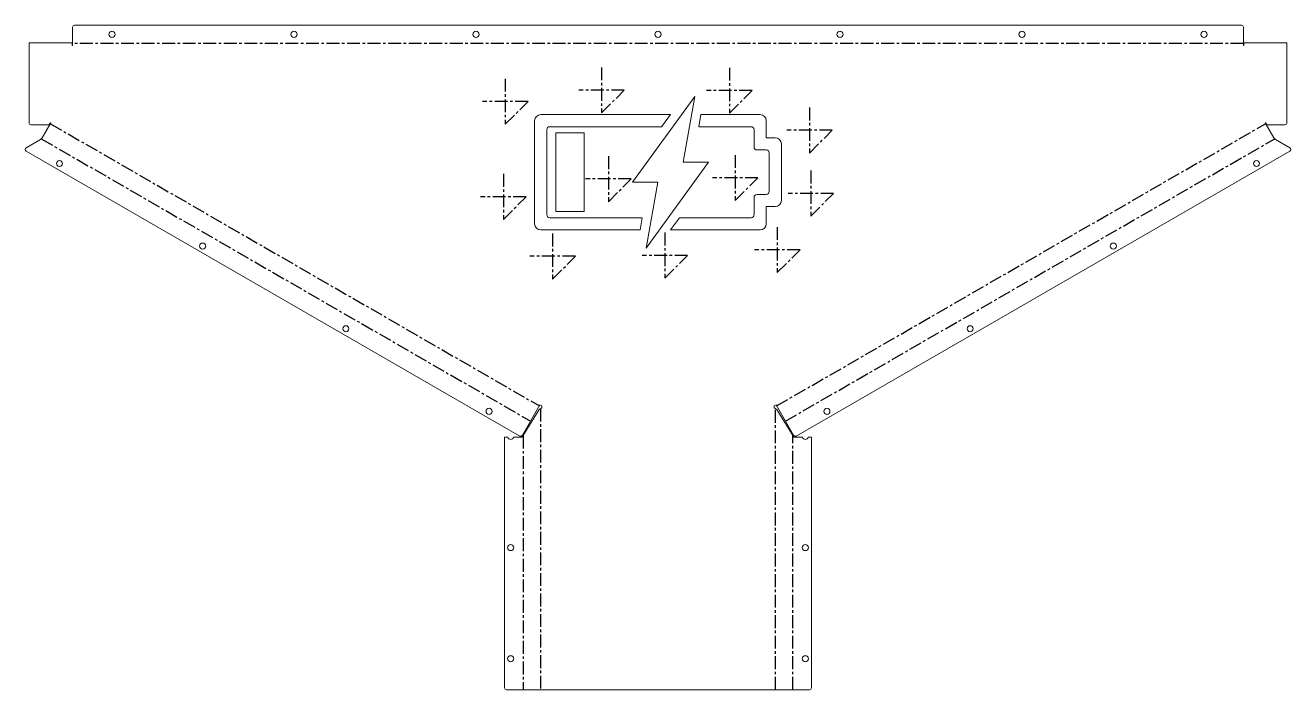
# Model space of a CAD drawing. Header units: millimetres. Extents: x -626 to 626, y 0 to 657.
import ezdxf

# ---------------------------------------------------------------- set-up
doc = ezdxf.new("R2010")
doc.units = ezdxf.units.MM
doc.linetypes.add('CENTERX2', pattern=[20.32, 12.7, -2.54, 2.54, -2.54])

msp = doc.modelspace()

# ---------------------------------------------------------------- linework, layer by layer
at = {"color": 7, "linetype": 'Continuous', "lineweight": 18}
for p, q in [((-579, 655.4), (-579, 637.5)), ((577, 657.4), (-577, 657.4)), ((579, 637.5), (579, 655.4)), ((-579.5, 640), (-622, 640)), ((-622, 640), (-622, 561)), ((-579.5, 637.5), (-579.5, 640)), ((579.5, 640), (579.5, 637.5)), ((622, 640), (579.5, 640)), ((622, 561), (622, 640)), ((-579, 637.5), (-579.5, 637.5)), ((579.5, 637.5), (579, 637.5)), ((36.5, 587), (-25.3, 502)), ((25, 522), (36.5, 587)), ((12.3, 569), (-116, 569)), ((3.5, 557), (12.3, 569)), ((42.4, 569), (40.3, 557)), ((101, 569), (42.4, 569)), ((-602.3, 559), (-620, 559)), ((-609, 546), (-600.3, 561)), ((-600.8, 561), (-602.3, 559)), ((-600.3, 561), (-600.8, 561)), ((-122, 563), (-122, 461)), ((-110, 470), (-110, 554)), ((-107, 557), (3.5, 557)), ((-73, 551), (-101, 551)), ((-101, 551), (-101, 473)), ((-73, 473), (-73, 551)), ((40.3, 557), (92, 557)), ((95, 554), (95, 537)), ((107, 546), (107, 563)), ((600.3, 561), (600.8, 561)), ((600.3, 561), (609, 546)), ((600.8, 561), (602.3, 559)), ((602.3, 559), (620, 559)), ((-624.7, 536.1), (-610.7, 544.2)), ((-610.7, 544.2), (-609, 546)), ((116, 546), (107, 546)), ((122, 484), (122, 540)), ((609, 546), (610.7, 544.2)), ((624.7, 536.1), (610.7, 544.2)), ((-136.8, 251), (-624.7, 532.7)), ((98, 534), (107, 534)), ((110, 531), (110, 493)), ((136.8, 251), (624.7, 532.7)), ((-11.8, 437), (50, 522)), ((50, 522), (25, 522)), ((-25.3, 502), (-0.3, 502)), ((-0.3, 502), (-11.8, 437)), ((107, 490), (98, 490)), ((95, 487), (95, 470)), ((107, 461), (107, 478)), ((107, 478), (116, 478)), ((-15.6, 467), (-107, 467)), ((-101, 473), (-73, 473)), ((-17.7, 455), (-15.6, 467)), ((21.2, 467), (12.4, 455)), ((92, 467), (21.2, 467)), ((-116, 455), (-17.7, 455)), ((12.4, 455), (101, 455)), ((-116.7, 281.8), (-134.1, 251.7)), ((-117.4, 277.2), (-132.4, 253)), ((-117.4, 277.2), (-115, 278.8)), ((-116.7, 281.8), (-115, 280.8)), ((-115, 280.8), (-115, 278.8)), ((115, 280.8), (116.7, 281.8)), ((115, 278.8), (115, 280.8)), ((115, 278.8), (117.4, 277.2)), ((134.1, 251.7), (116.7, 281.8)), ((132.4, 253), (117.4, 277.2)), ((-134.7, 249.8), (-132.4, 253)), ((132.4, 253), (134.7, 249.8)), ((-151.7, 2), (-151.7, 249.8)), ((-148.6, 249.8), (-151.7, 249.8)), ((-134.7, 249.8), (-142.8, 249.8)), ((142.8, 249.8), (134.7, 249.8)), ((151.7, 249.8), (148.6, 249.8)), ((151.7, 2), (151.7, 249.8)), ((-149.7, 0), (149.7, 0))]:
    msp.add_line(p, q, dxfattribs=at)
at = {"color": 7, "linetype": 'CENTERX2'}
for p, q in [((579, 639.2), (-579, 639.2)), ((-55.8, 615.7), (-55.8, 570.7)), ((70.6, 615.3), (70.6, 570.3)), ((-151, 604.4), (-151, 559.4)), ((-33.3, 593.2), (-78.3, 593.2)), ((-55.8, 570.7), (-33.3, 593.2)), ((93.1, 592.8), (48.1, 592.8)), ((70.6, 570.3), (93.1, 592.8)), ((-128.5, 581.9), (-173.5, 581.9)), ((-151, 559.4), (-128.5, 581.9)), ((149.9, 576), (149.9, 531)), ((-600.9, 560), (-117.3, 280.8)), ((117.3, 280.8), (600.9, 560)), ((172.4, 553.5), (127.4, 553.5)), ((149.9, 531), (172.4, 553.5)), ((-609.9, 545.1), (-126, 265.7)), ((126, 265.7), (609.9, 545.1)), ((-49.1, 527.8), (-49.1, 482.8)), ((76.3, 529), (76.3, 484)), ((151.1, 513.6), (151.1, 468.6)), ((-152.9, 510.3), (-152.9, 465.3)), ((-26.6, 505.3), (-71.6, 505.3)), ((-49.1, 482.8), (-26.6, 505.3)), ((98.8, 506.5), (53.8, 506.5)), ((76.3, 484), (98.8, 506.5)), ((173.6, 491.1), (128.6, 491.1)), ((151.1, 468.6), (173.6, 491.1)), ((-130.4, 487.8), (-175.4, 487.8)), ((-152.9, 465.3), (-130.4, 487.8)), ((-104.2, 451.3), (-104.2, 406.3)), ((6.8, 452.2), (6.8, 407.2)), ((118, 457.7), (118, 412.7)), ((-81.7, 428.8), (-126.7, 428.8)), ((-104.2, 406.3), (-81.7, 428.8)), ((29.3, 429.7), (-15.7, 429.7)), ((6.8, 407.2), (29.3, 429.7)), ((140.5, 435.2), (95.5, 435.2)), ((118, 412.7), (140.5, 435.2)), ((-116.2, 278), (-116.2, 0)), ((116.2, 0), (116.2, 278)), ((-133.5, 251.4), (-133.5, 0)), ((133.5, 0), (133.5, 251.4))]:
    msp.add_line(p, q, dxfattribs=at)
at = {"color": 7, "linetype": 'Continuous', "lineweight": 18}
for centre in [(-540, 648.4), (-360, 648.4), (-180, 648.4), (0, 648.4), (180, 648.4), (360, 648.4), (540, 648.4), (-591.9, 520.6), (591.9, 520.6), (-450.3, 438.9), (450.3, 438.9), (-308.7, 357.1), (308.7, 357.1), (-167.1, 275.4), (167.1, 275.4), (-145.7, 140.6), (145.7, 140.6), (-145.7, 30.6), (145.7, 30.6)]:
    msp.add_circle(centre, 3, dxfattribs=at)
for centre, radius, start, end in [((-577, 655.4), 2, 90, 180), ((577, 655.4), 2, 0, 90), ((-116, 563), 6, 90, 180), ((101, 563), 6, 0, 90), ((-620, 561), 2, 180, 270), ((-107, 554), 3, 90, 180), ((92, 554), 3, 360, 90), ((620, 561), 2, 270, 360), ((116, 540), 6, 0, 90), ((-623.7, 534.4), 2, 120, 240), ((98, 537), 3, 180, 270), ((107, 531), 3, 360, 90), ((623.7, 534.4), 2, 300, 60), ((98, 487), 3, 90, 180), ((107, 493), 3, 270, 0), ((116, 484), 6, 270, 0), ((-107, 470), 3, 180, 270), ((92, 470), 3, 270, 0), ((-116, 461), 6, 180, 270), ((101, 461), 6, 270, 0), ((-135.8, 252.7), 2, 240, 330), ((135.8, 252.7), 2, 210, 300), ((-145.7, 250.6), 3, 195.5966, 344.4034), ((145.7, 250.6), 3, 195.5966, 344.4034), ((-149.7, 2), 2, 180, 270), ((149.7, 2), 2, 270, 0)]:
    msp.add_arc(centre, radius, start, end, dxfattribs=at)

doc.saveas('drawing.dxf')
